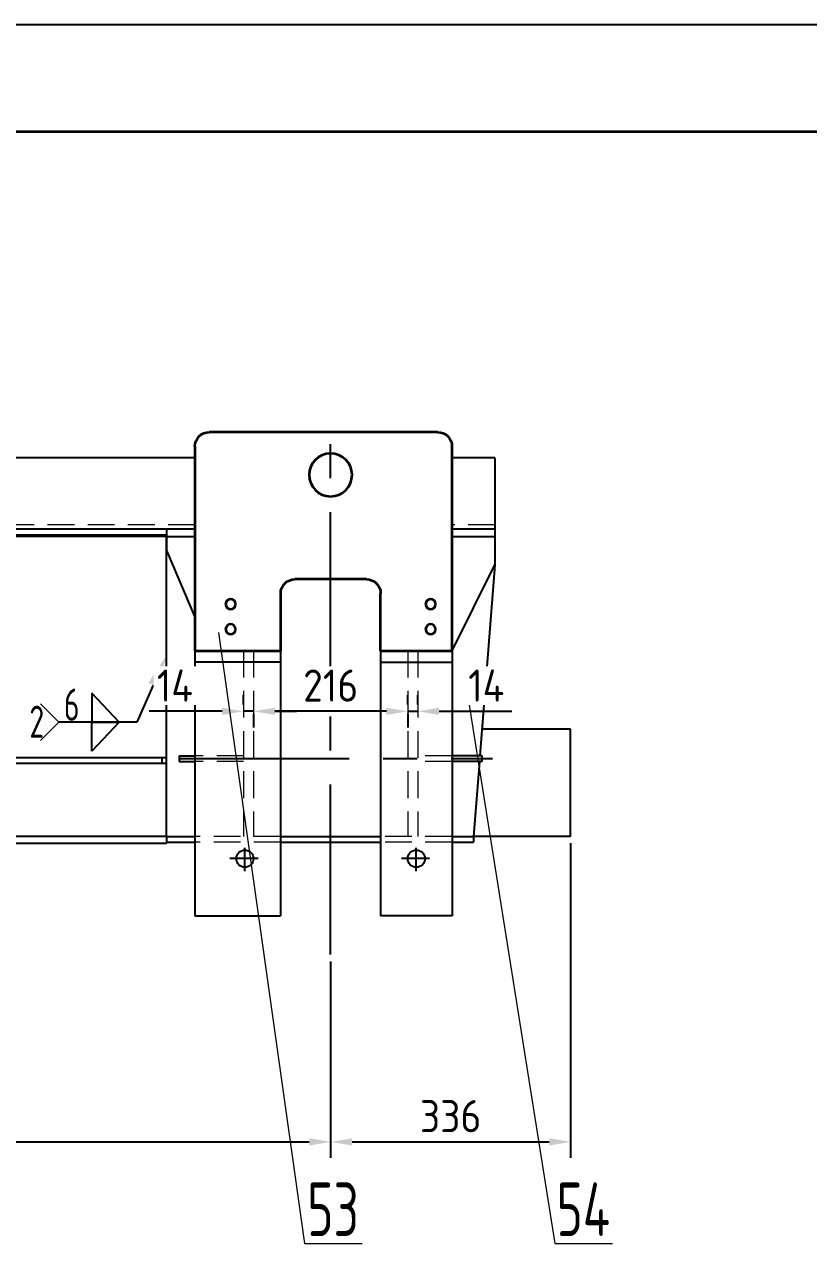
# Model space of a CAD drawing. Header units: millimetres. Extents: x 1747 to 2588, y -325 to 269.
# Drawn here: x 2293.3 to 2366.5, y 155.6 to 269.4 of the extents above; entities that cross this region are included whole.
import ezdxf
from ezdxf import colors
from ezdxf.entities.mleader import LeaderData, LeaderLine
from ezdxf.enums import TextEntityAlignment as Align
from ezdxf.math import Vec2, Vec3

# ---------------------------------------------------------------- set-up
doc = ezdxf.new("R2010")
doc.units = ezdxf.units.MM
doc.linetypes.add('CENTER', pattern=[50.8, 31.75, -6.35, 6.35, -6.35])
doc.linetypes.add('DASHED', pattern=[0.75, 0.5, -0.25])
for name, color, linetype, lineweight in [('1粗实线', 7, 'Continuous', 35), ('4虚线', 2, 'DASHED', 18), ('6标注', 6, 'Continuous', 18)]:
    doc.layers.add(name, color=color, linetype=linetype, lineweight=lineweight)
doc.layers.add('2细实线', color=3, linetype='Continuous')
doc.layers.add('3中心线', color=1, linetype='CENTER')
doc.styles.get("Standard").update_dxf_attribs({"font": 'ISOCP.SHX', "bigfont": 'gbcbig.shx'})
doc.styles.add('wh_1', font='isocp.shx', dxfattribs={"bigfont": 'gbcbig.shx'})
doc.dimstyles.new('ISO-15', dxfattribs={"dimtxt": 3, "dimasz": 2, "dimexe": 1.5, "dimexo": 0.625, "dimgap": 0.9, "dimtad": 1, "dimlfac": 15, "dimdsep": 46, "dimtxsty": 'wh_1', "dimcen": 2.5, "dimadec": 0, "dimazin": 0, "dimtfac": 1, "dimtmove": 0, "dimatfit": 3, "dimfxl": 0.2, "dimtfill": 1, "dimarcsym": 0})

# ---------------------------------------------------------------- blocks, each defined once
blk = doc.blocks.new('WH_图框_A1')
at = {"layer": '1粗实线'}
blk.add_line((-806, 574), (0, 574), dxfattribs=at)
at = {"layer": '2细实线'}
blk.add_line((-831, 584), (10, 584), dxfattribs=at)
blk = doc.blocks.new('*D183')
at = {"layer": '6标注', "color": 0, "lineweight": -2, "ltscale": 0.2, "transparency": 16777216}
for p, q in [((2155.22, 187.14), (2155.22, 163.64)), ((2321.89, 181.98), (2321.89, 163.64)), ((2157.22, 165.14), (2319.89, 165.14))]:
    blk.add_line(p, q, dxfattribs=at)
at = {"layer": '6标注', "color": 0, "ltscale": 0.2, "transparency": 16777216}
for points in [[(2157.22, 165.47), (2157.22, 164.8), (2155.22, 165.14)], [(2319.89, 165.47), (2319.89, 164.8), (2321.89, 165.14)]]:
    blk.add_solid(points, dxfattribs=at)
at = {"layer": 'Defpoints', "color": 0, "ltscale": 0.2, "transparency": 16777216}
for p in [(2155.22, 187.77), (2321.89, 182.6), (2321.89, 165.14)]:
    blk.add_point(p, dxfattribs=at)
at = {"layer": '6标注', "color": 0, "ltscale": 0.2, "transparency": 16777216, "insert": (2238.55, 167.64), "char_height": 3, "attachment_point": 5, "style": 'wh_1', "bg_fill": 3, "box_fill_scale": 1.1, "bg_fill_color": 256, "bg_fill_true_color": 13158600, "bg_fill_transparency": 0}
blk.add_mtext('轨 距 2500%%p2.2', dxfattribs=at)
blk = doc.blocks.new('*D65')
at = {"layer": '6标注', "color": 0, "lineweight": -2, "ltscale": 0.2, "transparency": 16777216}
for p, q in [((2314.69, 205.07), (2314.69, 203.81)), ((2327.09, 205.31), (2316.69, 205.31)), ((2329.09, 205.07), (2329.09, 203.81))]:
    blk.add_line(p, q, dxfattribs=at)
at = {"layer": '6标注', "color": 0, "ltscale": 0.2, "transparency": 16777216}
for points in [[(2316.69, 205.64), (2316.69, 204.97), (2314.69, 205.31)], [(2327.09, 205.64), (2327.09, 204.97), (2329.09, 205.31)]]:
    blk.add_solid(points, dxfattribs=at)
at = {"layer": 'Defpoints', "color": 0, "ltscale": 0.2, "transparency": 16777216}
for p in [(2314.69, 205.7), (2314.69, 205.31), (2329.09, 205.7)]:
    blk.add_point(p, dxfattribs=at)
at = {"layer": '6标注', "color": 0, "ltscale": 0.2, "transparency": 16777216, "insert": (2321.89, 207.71), "char_height": 3, "attachment_point": 5, "style": 'wh_1', "bg_fill": 3, "box_fill_scale": 1.1, "bg_fill_color": 256, "bg_fill_true_color": 13158600, "bg_fill_transparency": 0}
blk.add_mtext('216', dxfattribs=at)
blk = doc.blocks.new('*D66')
at = {"layer": '6标注', "color": 0, "lineweight": -2, "ltscale": 0.2, "transparency": 16777216}
for p, q in [((2329.09, 205.93), (2329.09, 206.81)), ((2330.02, 205.93), (2330.02, 206.81)), ((2327.09, 205.31), (2325.09, 205.31)), ((2329.09, 205.31), (2330.02, 205.31)), ((2332.02, 205.31), (2338.82, 205.31))]:
    blk.add_line(p, q, dxfattribs=at)
at = {"layer": '6标注', "color": 0, "ltscale": 0.2, "transparency": 16777216}
for points in [[(2327.09, 205.64), (2327.09, 204.97), (2329.09, 205.31)], [(2332.02, 205.64), (2332.02, 204.97), (2330.02, 205.31)]]:
    blk.add_solid(points, dxfattribs=at)
at = {"layer": 'Defpoints', "color": 0, "ltscale": 0.2, "transparency": 16777216}
for p in [(2329.09, 205.31), (2330.02, 205.31), (2330.02, 205.31)]:
    blk.add_point(p, dxfattribs=at)
at = {"layer": '6标注', "color": 0, "ltscale": 0.2, "transparency": 16777216, "insert": (2336.42, 207.71), "char_height": 3, "attachment_point": 5, "style": 'wh_1', "bg_fill": 3, "box_fill_scale": 1.1, "bg_fill_color": 256, "bg_fill_true_color": 13158600, "bg_fill_transparency": 0}
blk.add_mtext('14', dxfattribs=at)
blk = doc.blocks.new('*D67')
at = {"layer": '6标注', "color": 0, "lineweight": -2, "ltscale": 0.2, "transparency": 16777216}
for p, q in [((2313.75, 205.93), (2313.75, 206.81)), ((2311.75, 205.31), (2304.95, 205.31)), ((2314.69, 205.31), (2313.75, 205.31)), ((2316.69, 205.31), (2318.69, 205.31)), ((2314.69, 204.68), (2314.69, 203.81))]:
    blk.add_line(p, q, dxfattribs=at)
at = {"layer": '6标注', "color": 0, "ltscale": 0.2, "transparency": 16777216}
for points in [[(2311.75, 205.64), (2311.75, 204.97), (2313.75, 205.31)], [(2316.69, 205.64), (2316.69, 204.97), (2314.69, 205.31)]]:
    blk.add_solid(points, dxfattribs=at)
at = {"layer": 'Defpoints', "color": 0, "ltscale": 0.2, "transparency": 16777216}
for p in [(2313.75, 205.31), (2313.75, 205.31), (2314.69, 205.31)]:
    blk.add_point(p, dxfattribs=at)
at = {"layer": '6标注', "color": 0, "ltscale": 0.2, "transparency": 16777216, "insert": (2307.35, 207.71), "char_height": 3, "attachment_point": 5, "style": 'wh_1', "bg_fill": 3, "box_fill_scale": 1.1, "bg_fill_color": 256, "bg_fill_true_color": 13158600, "bg_fill_transparency": 0}
blk.add_mtext('14', dxfattribs=at)
blk = doc.blocks.new('*D33')
at = {"layer": '6标注', "color": 0, "lineweight": -2, "ltscale": 0.2, "transparency": 16777216}
for p, q in [((2344.29, 193.01), (2344.29, 163.64)), ((2321.89, 181.98), (2321.89, 163.64)), ((2323.89, 165.14), (2342.29, 165.14))]:
    blk.add_line(p, q, dxfattribs=at)
at = {"layer": '6标注', "color": 0, "ltscale": 0.2, "transparency": 16777216}
for points in [[(2323.89, 165.47), (2323.89, 164.8), (2321.89, 165.14)], [(2342.29, 165.47), (2342.29, 164.8), (2344.29, 165.14)]]:
    blk.add_solid(points, dxfattribs=at)
at = {"layer": 'Defpoints', "color": 0, "ltscale": 0.2, "transparency": 16777216}
for p in [(2344.29, 193.63), (2321.89, 182.6), (2344.29, 165.14)]:
    blk.add_point(p, dxfattribs=at)
at = {"layer": '6标注', "color": 7, "ltscale": 0.2, "transparency": 16777216, "insert": (2333.09, 167.54), "char_height": 3, "attachment_point": 5, "style": 'wh_1', "bg_fill": 3, "box_fill_scale": 1.1, "bg_fill_color": 256, "bg_fill_true_color": 13158600, "bg_fill_transparency": 0}
blk.add_mtext('336', dxfattribs=at)
blk = doc.blocks.new('K1')
at = {"layer": '1粗实线', "linetype": 'Continuous'}
for p, q in [((18.71, 8.5), (40.04, 8.5)), ((17.37, -11.9), (17.37, 7.17)), ((41.37, 7.17), (41.37, -11.9)), ((25.37, -5.23), (32.04, -5.23)), ((24.04, -11.9), (24.04, -6.56)), ((33.37, -11.9), (33.37, -6.56)), ((24.04, -11.9), (17.37, -11.9)), ((41.37, -11.9), (33.37, -11.9))]:
    blk.add_line(p, q, dxfattribs=at)
for centre, radius in [((28.71, 4.5), 2), ((19.37, -7.56), 0.467), ((38.04, -7.56), 0.467), ((19.37, -9.9), 0.467), ((38.04, -9.9), 0.467)]:
    blk.add_circle(centre, radius, dxfattribs=at)
for centre, start, end in [((18.71, 7.17), 90, 180), ((40.04, 7.17), 0, 90), ((25.37, -6.56), 90, 180), ((32.04, -6.56), 0, 90)]:
    blk.add_arc(centre, 1.33, start, end, dxfattribs=at)

msp = doc.modelspace()

# ---------------------------------------------------------------- linework, layer by layer
at = {"ltscale": 0.2}
for p, q in [((2309.22076, 228.96583), (2167.88743, 228.96583)), ((2337.22076, 228.96583), (2333.22076, 228.96583)), ((2306.5541, 221.6325), (2309.22076, 221.6325)), ((2333.22076, 221.6325), (2337.22076, 221.6325))]:
    msp.add_line(p, q, dxfattribs=at)
for p, q in [((2337.22076, 228.96583), (2337.22076, 218.96583)), ((2309.22076, 222.29916), (2167.88743, 222.29916)), ((2306.5541, 222.29916), (2306.5541, 221.6325)), ((2306.5541, 222.29916), (2306.5541, 221.6325)), ((2306.5541, 222.29916), (2306.5541, 221.76583)), ((2337.22076, 222.29916), (2333.22076, 222.29916)), ((2172.88743, 221.76583), (2306.5541, 221.76583)), ((2306.5541, 221.6325), (2285.22076, 221.6325)), ((2306.5541, 193.6325), (2306.5541, 221.6325)), ((2306.5541, 221.6325), (2306.5541, 220.29916)), ((2306.55409, 220.29916), (2309.22076, 214.07694)), ((2306.5541, 220.29916), (2309.22076, 214.07694)), ((2333.22076, 210.96583), (2337.22076, 218.96583)), ((2337.22076, 218.96583), (2335.8155, 201.16583)), ((2309.22076, 210.96583), (2309.22076, 186.2325)), ((2317.22076, 210.96583), (2317.22076, 186.2325)), ((2326.5541, 210.96583), (2326.5541, 186.2325)), ((2333.22076, 210.96583), (2326.5541, 210.96583)), ((2333.22076, 210.96583), (2333.22076, 186.2325)), ((2326.5541, 209.89916), (2333.22076, 209.89916)), ((2344.28743, 203.6325), (2336.01024, 203.6325)), ((2344.28743, 193.6325), (2344.28743, 203.6325)), ((2306.5541, 200.96583), (2172.88743, 200.96583)), ((2306.5541, 200.4325), (2172.88743, 200.4325)), ((2306.1541, 200.4325), (2255.1541, 200.4325)), ((2306.1541, 200.4325), (2306.1541, 200.96583)), ((2307.7541, 201.16583), (2307.7541, 200.6325)), ((2307.7541, 201.16583), (2309.22076, 201.16583)), ((2307.7541, 200.6325), (2309.22076, 200.6325)), ((2336.02076, 201.16583), (2333.22076, 201.16583)), ((2336.02076, 200.6325), (2333.22076, 200.6325)), ((2335.77339, 200.6325), (2335.22076, 193.6325)), ((2336.02076, 200.6325), (2336.02076, 201.16583)), ((2306.5541, 193.6325), (2170.22076, 193.6325)), ((2306.5541, 193.6325), (2306.5541, 193.09916)), ((2306.5541, 193.6325), (2309.22076, 193.6325)), ((2317.22076, 193.6325), (2326.5541, 193.6325)), ((2333.22076, 193.6325), (2335.22076, 193.6325)), ((2335.22076, 193.6325), (2335.22076, 193.09916)), ((2344.28743, 193.6325), (2335.28743, 193.6325)), ((2306.5541, 192.96583), (2170.22076, 192.96583)), ((2306.5541, 193.09916), (2309.22076, 193.09916)), ((2306.5541, 192.96583), (2306.5541, 193.09916)), ((2317.22076, 193.09916), (2326.5541, 193.09916)), ((2333.22076, 193.09916), (2335.22076, 193.09916)), ((2333.22076, 186.2325), (2326.5541, 186.2325))]:
    msp.add_line(p, q)
at = {"color": 7, "linetype": 'Continuous'}
for p, q in [((2317.22076, 210.96583), (2309.22076, 210.96583)), ((2317.22076, 209.89916), (2309.22076, 209.89916))]:
    msp.add_line(p, q, dxfattribs=at)
at = {"ltscale": 0.2, "flags": 128}
for points in [[(2299.6091, 207.01635), (2299.6091, 204.30784), (2302.13611, 204.30784), (2299.6091, 207.01635)], [(2299.6091, 201.59932), (2299.6091, 204.30784), (2302.13611, 204.30784), (2299.6091, 201.59932)]]:
    msp.add_lwpolyline(points, dxfattribs=at)
for centre in [(2313.88743, 191.56583), (2329.88743, 191.56583)]:
    msp.add_circle(centre, 0.8)
at = {"layer": '3中心线', "ltscale": 0.5}
for p, q in [((2321.88743, 182.60493), (2321.88743, 230.72556)), ((2307.7541, 200.89916), (2336.98647, 200.89916))]:
    msp.add_line(p, q, dxfattribs=at)
at = {"layer": '3中心线'}
for p, q in [((2313.88743, 190.39749), (2313.88743, 192.57933)), ((2329.88743, 190.39749), (2329.88743, 192.57933)), ((2315.1275, 191.56583), (2312.49332, 191.56583)), ((2331.1275, 191.56583), (2328.49332, 191.56583))]:
    msp.add_line(p, q, dxfattribs=at)
at = {"layer": '4虚线', "ltscale": 5}
for p, q in [((2309.22076, 222.69916), (2167.88743, 222.69916)), ((2337.22076, 222.69916), (2333.22076, 222.69916)), ((2313.7541, 210.96583), (2313.7541, 193.6325)), ((2314.68743, 210.96583), (2314.68743, 193.6325)), ((2329.08743, 210.96583), (2329.08743, 193.6325)), ((2330.02076, 210.96583), (2330.02076, 193.6325)), ((2313.7541, 201.16583), (2309.22076, 201.16583)), ((2313.7541, 200.6325), (2309.22076, 200.6325)), ((2333.22076, 201.16583), (2330.02076, 201.16583)), ((2333.22076, 200.6325), (2330.02076, 200.6325)), ((2317.22076, 193.6325), (2309.22076, 193.6325)), ((2333.22076, 193.6325), (2326.5541, 193.6325)), ((2317.22076, 193.09916), (2309.22076, 193.09916)), ((2333.22076, 193.09916), (2326.5541, 193.09916))]:
    msp.add_line(p, q, dxfattribs=at)
at = {"layer": '6标注', "ltscale": 0.2}
for p in [(2294.81078, 206.02098), (2294.81078, 202.59469)]:
    msp.add_line(p, (2296.52393, 204.30784), dxfattribs=at)
at = {"layer": '6标注', "ltscale": 0.2, "flags": 128}
msp.add_lwpolyline([(2334.75009, 206.28868), (2342.81469, 155.64742), (2348.19534, 155.64742)], dxfattribs=at)

# ---------------------------------------------------------------- block references
at = {"layer": '1粗实线', "xscale": -1}
msp.add_blockref('K1', (2350.59557, 222.86222), dxfattribs=at)
at = {"layer": '2细实线', "lineweight": 0}
msp.add_blockref('WH_图框_A1', (2577.74535, -314.60487), dxfattribs=at)

# ---------------------------------------------------------------- texts
at = {"layer": '6标注', "ltscale": 0.2, "style": 'wh_1', "width": 0.75}
for s, p in [('6', (2296.98392, 204.43079)), ('2', (2293.7646, 202.83605))]:
    msp.add_text(s, height=3, dxfattribs=at).set_placement(p)
msp.add_text('54', height=5, dxfattribs=at).set_placement((2345.47489, 156.35104), align=Align.CENTER)

# ---------------------------------------------------------------- leaders
at = {"layer": '6标注', "ltscale": 0.2}
ml = msp.add_multileader_mtext('Standard', dxfattribs=at)
ml.set_content('')
ml.set_leader_properties()
ml.build(insert=Vec2(0, 0))
ml.multileader.update_dxf_attribs({"text_right_attachment_type": 6, "dogleg_length": 0, "arrow_head_size": 3})
ctx = ml.context
ctx.base_point, ctx.char_height, ctx.arrow_head_size, ctx.landing_gap_size, ctx.plane_origin = Vec3(2296.52393, 204.30784), 0.18, 3, 0.09, Vec3(2308.91362, 188.03215)
ctx.right_attachment, ctx.text_align_type = 6, 2
notes = []
notes.append((ctx, [(1, (1, 1, 0), (2296.52393, 204.30784), (-1, 0), 0, [(0, [(2306.5541, 210.50147), (2303.78339, 204.30784)], 0, [])])]))
ctx.mtext, ml.multileader.dxf.content_type = None, 0
for ctx, leaders in notes:
    for number, flags, end, landing, length, lines in leaders:
        leader = LeaderData()
        leader.index, (leader.has_last_leader_line, leader.has_dogleg_vector, leader.attachment_direction) = number, flags
        leader.last_leader_point, leader.dogleg_vector, leader.dogleg_length = Vec3(end), Vec3(landing), length
        for number, points, colour, breaks in lines:
            line = LeaderLine()
            line.index, line.vertices, line.color, line.breaks = number, Vec3.list(points), colors.encode_raw_color(colour), breaks
            leader.lines.append(line)
        ctx.leaders.append(leader)

# ---------------------------------------------------------------- next in the draw order: dimensions: what is measured, and where the dimension line sits
dim = msp.add_linear_dim(base=(2321.88743, 165.13594), p1=(2155.22076, 187.76683), p2=(2321.88743, 182.60493), text='轨 距 <>%%p2.2', dimstyle='ISO-15', dxfattribs=at)
dim.commit()
dim.dimension.update_dxf_attribs({"geometry": '*D183', "text_midpoint": (2238.5541, 167.6355)})

# ---------------------------------------------------------------- next in the draw order: linework, layer by layer
msp.add_line((2309.22076, 186.2325), (2317.22076, 186.2325))
at = {"layer": '6标注', "ltscale": 0.2, "flags": 128}
msp.add_lwpolyline([(2311.40723, 212.66686), (2319.45746, 155.64742), (2324.83811, 155.64742)], dxfattribs=at)

# ---------------------------------------------------------------- next in the draw order: texts
at = {"layer": '6标注', "ltscale": 0.2, "style": 'wh_1', "width": 0.75}
msp.add_text('53', height=5, dxfattribs=at).set_placement((2322.11766, 156.35104), align=Align.CENTER)

# ---------------------------------------------------------------- next in the draw order: dimensions: what is measured, and where the dimension line sits
at = {"layer": '6标注', "ltscale": 0.2}
dim = msp.add_linear_dim(base=(2314.68743, 205.30609), p1=(2329.08743, 205.6974), p2=(2314.68743, 205.6974), angle=180, dimstyle='ISO-15', dxfattribs=at)
dim.commit()
dim.dimension.update_dxf_attribs({"geometry": '*D65', "text_midpoint": (2321.88743, 207.70639)})
dim = msp.add_linear_dim(base=(2344.28743, 165.13594), p1=(2321.88743, 182.60493), p2=(2344.28743, 193.6325), text='336', dimstyle='ISO-15', override={"dimclrt": 7}, dxfattribs=at)
dim.commit()
dim.dimension.update_dxf_attribs({"geometry": '*D33', "text_midpoint": (2333.08743, 167.53594)})

# ---------------------------------------------------------------- next in the draw order: dimensions: what is measured, and where the dimension line sits
for base, p1, p2, picture, middle in [((2313.7541, 205.30609), (2314.68743, 205.30609), (2313.7541, 205.30609), '*D67', (2307.3541, 207.70609)), ((2330.02076, 205.30609), (2329.08743, 205.30609), (2330.02076, 205.30609), '*D66', (2336.42076, 207.70609))]:
    dim = msp.add_linear_dim(base=base, p1=p1, p2=p2, angle=180, dimstyle='ISO-15', dxfattribs=at)
    dim.commit()
    dim.dimension.update_dxf_attribs({"geometry": picture, "text_midpoint": middle})

doc.saveas('drawing.dxf')
